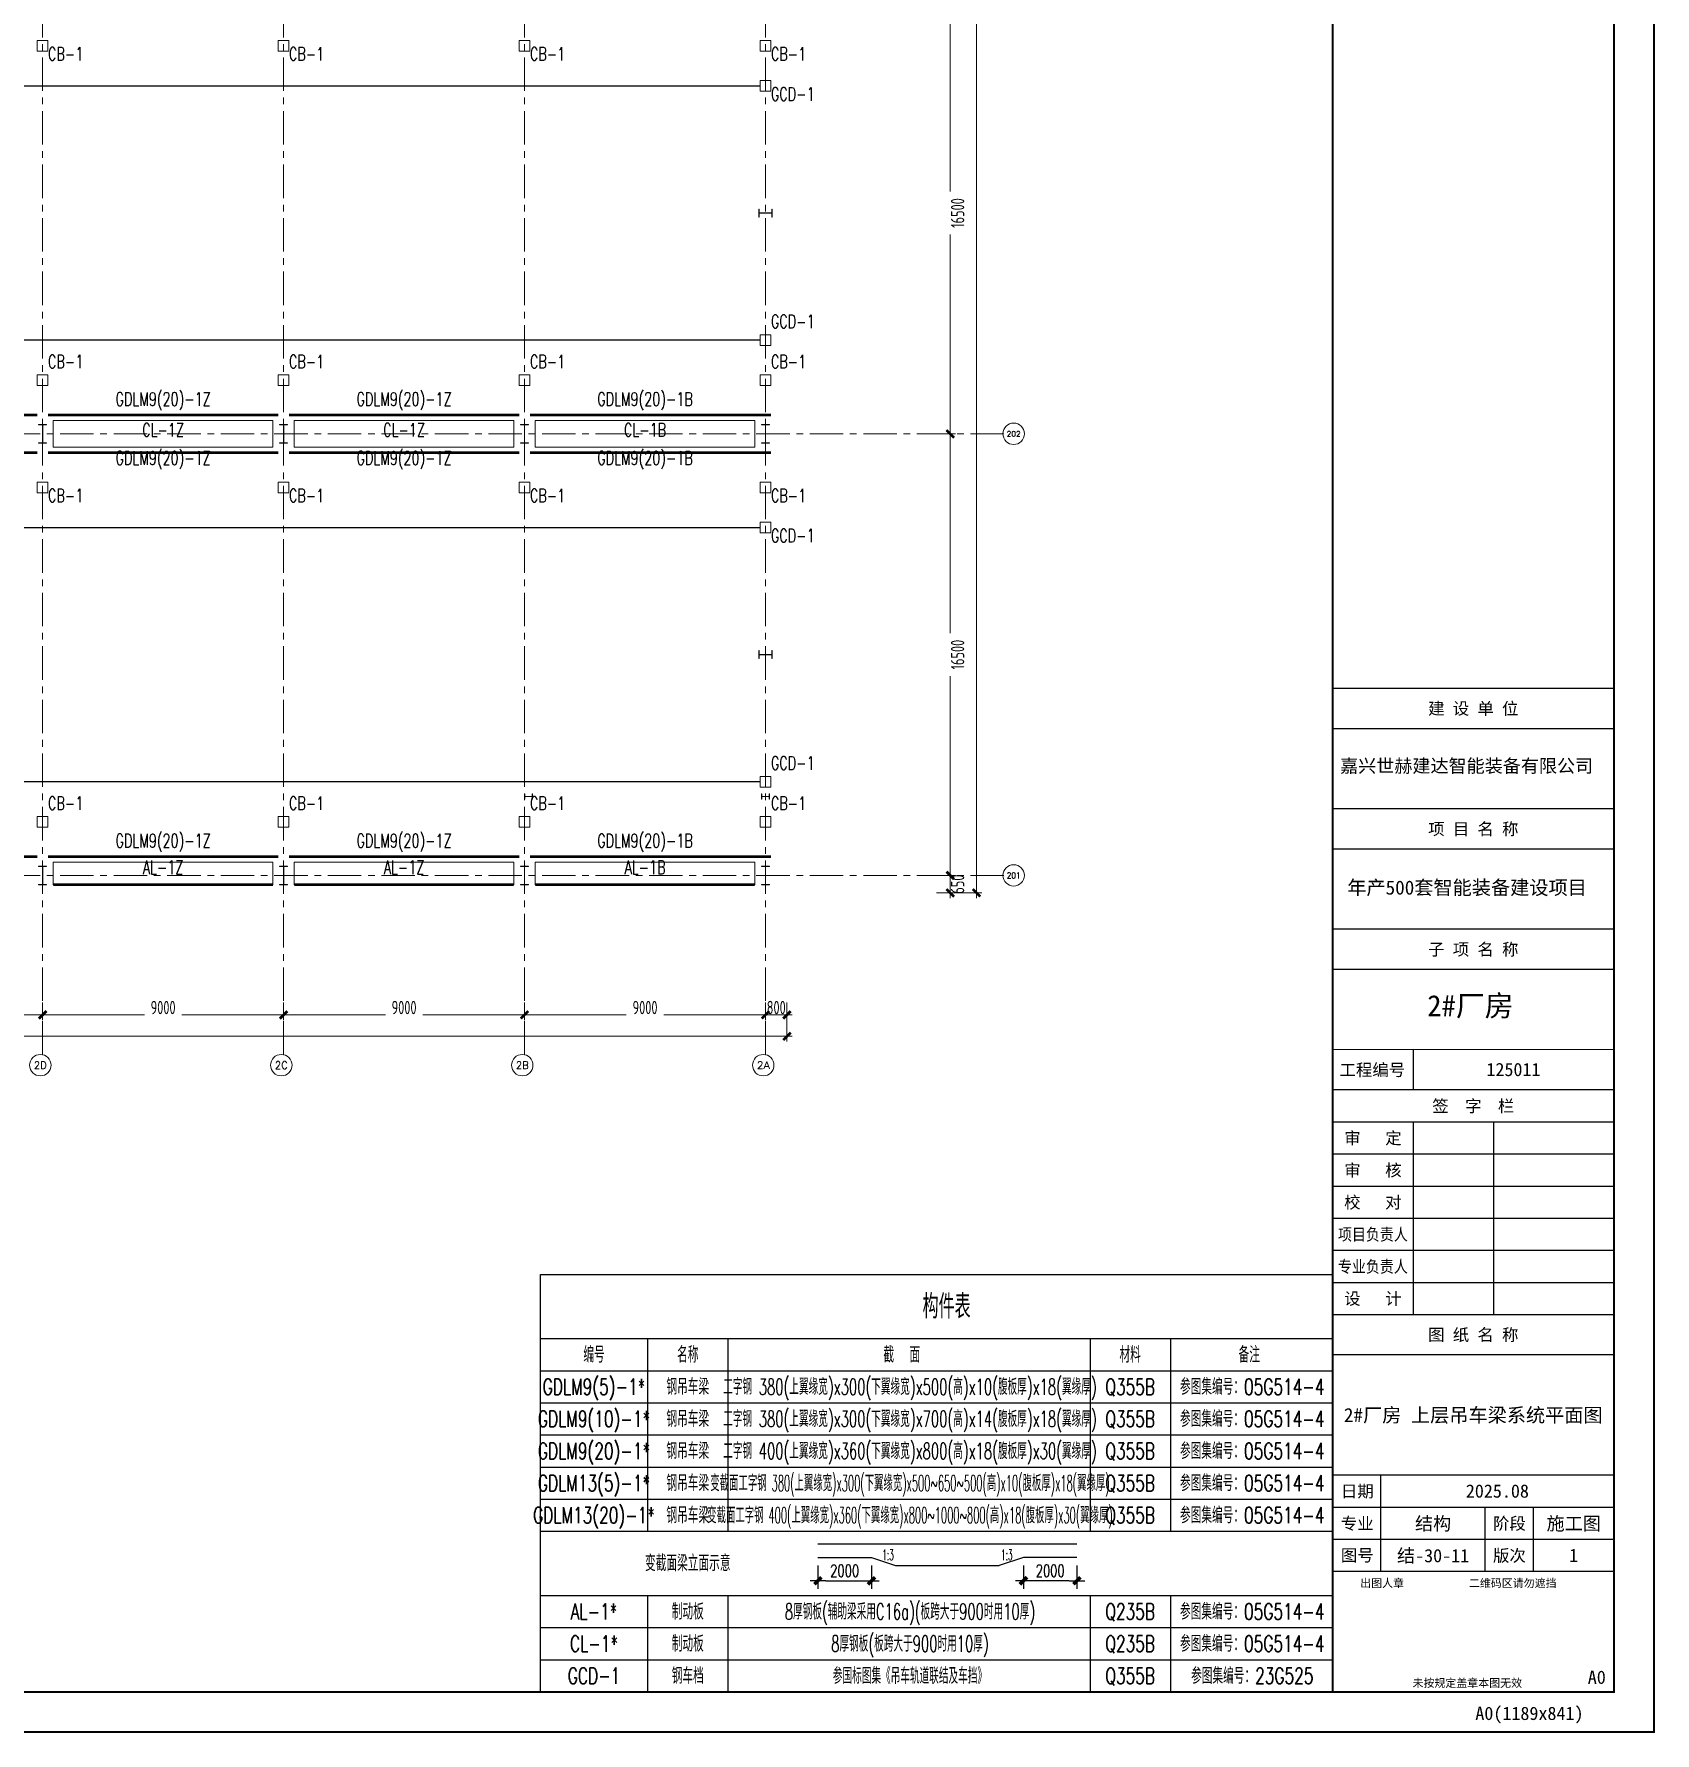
# Model space of a CAD drawing. Extents: x -1201378 to 2367219, y -619313 to 244905.
# Drawn here: x 1388920 to 1449464, y -96140 to -32658 of the extents above; entities that cross this region are included whole.
import ezdxf
from ezdxf.enums import TextEntityAlignment as Align

# ---------------------------------------------------------------- set-up
doc = ezdxf.new("R2010")
doc.units = 0
doc.header["$LTSCALE"] = 1000
doc.linetypes.add('CENTER', pattern=[2, 1.25, -0.25, 0.25, -0.25])
doc.layers.get('0').update_dxf_attribs({"linetype": 'CONTINUOUS'})
doc.layers.get('Defpoints').update_dxf_attribs({"linetype": 'CONTINUOUS'})
for name, color, linetype in [('0-cxFrame', 155, 'CONTINUOUS'), ('TAB', 7, 'CONTINUOUS'), ('TEXT', 7, 'CONTINUOUS'), ('建-文字', 7, 'CONTINUOUS')]:
    doc.layers.add(name, color=color, linetype=linetype)
for name, color, linetype, lineweight in [('0-cxText', 131, 'CONTINUOUS', 25), ('S-axis', 111, 'CONTINUOUS', 0), ('S-col', 2, 'CONTINUOUS', 0), ('S-dote', 5, 'CENTER', 0), ('THIN', 7, 'CONTINUOUS', 0), ('吊车梁', 4, 'CONTINUOUS', 0)]:
    doc.layers.add(name, color=color, linetype=linetype, lineweight=lineweight)
doc.styles.add('_TCH_AXIS', font='COMPLEX', dxfattribs={"bigfont": 'GBCBIG'})
doc.styles.add('cx_biaoti', font='')
doc.styles.add('cx_tuming', font='simhei.ttf')
doc.styles.add('cx_tuqian1', font='')
doc.styles.add('SS1', font='tj-romans1.shx', dxfattribs={"width": 0.7, "bigfont": 'tj-hztxt1.shx'})
doc.styles.add('TSSD_Dimension', font='tssdeng.shx', dxfattribs={"width": 0.7, "bigfont": 'hztxt.shx'})
doc.styles.add('TSSD_Norm', font='tj-romans1.shx', dxfattribs={"bigfont": 'tj-hztxt.shx'})
doc.styles.add('TSSD_Rein', font='tj-romans1.shx', dxfattribs={"width": 0.7, "bigfont": 'tj-hztxt.shx'})
doc.styles.add('黑体', font='simhei.ttf', dxfattribs={"width": 0.8})
doc.styles.get('cx_biaoti').set_extended_font_data('SimSun')
doc.styles.get('cx_tuqian1').set_extended_font_data('SimSun')
doc.dimstyles.new('S-150-ARCHI', dxfattribs={"dimscale": 150, "dimtxt": 3, "dimasz": 2, "dimexe": 2, "dimexo": 2, "dimgap": 1, "dimtad": 1, "dimdec": 0, "dimzin": 0, "dimdsep": 46, "dimtxsty": 'SS1', "dimblk1": 'TT', "dimblk2": 'TT', "dimsah": 1, "dimcen": 1, "dimclrd": 256, "dimclre": 256, "dimclrt": 256, "dimadec": 0, "dimazin": 0, "dimtfac": 1, "dimtdec": 0, "dimtix": 1, "dimtmove": 2, "dimatfit": 0, "dimldrblk": 'TT', "dimfxl": 2, "dimtolj": 1, "dimtzin": 0, "dimarcsym": 0})
doc.dimstyles.new('TSSD_200_200', dxfattribs={"dimtxt": 500, "dimasz": 200, "dimexe": 200, "dimexo": 500, "dimgap": 200, "dimtad": 1, "dimdec": 0, "dimzin": 0, "dimdsep": 46, "dimtxsty": 'TSSD_Dimension', "dimblk": 'ARCHTICK', "dimcen": 0, "dimdle": 200, "dimclrt": 7, "dimadec": 0, "dimazin": 0, "dimtfac": 1, "dimtdec": 0, "dimtix": 1, "dimtmove": 2, "dimatfit": 3, "dimfxl": 1, "dimtolj": 1, "dimtzin": 0, "dimarcsym": 0})

# ---------------------------------------------------------------- blocks, each defined once
blk = doc.blocks.new('_ArchTick')
at = {"color": 0, "linetype": 'ByBlock', "const_width": 0.5}
blk.add_lwpolyline([(-0.71, -0.71), (0.71, 0.71)], dxfattribs=at)
blk = doc.blocks.new('*D80')
at = {"layer": 'Defpoints', "color": 0, "transparency": 16777216}
for p in [(-119758, -268348), (-110758, -268348), (-110758, -269308)]:
    blk.add_point(p, dxfattribs=at)
at = {"layer": 'S-axis', "color": 0, "lineweight": -2, "transparency": 16777216}
for p, q in [((-119758, -268848), (-119758, -269508)), ((-110758, -268848), (-110758, -269508)), ((-119958, -269308), (-115957, -269308)), ((-110558, -269308), (-114560, -269308))]:
    blk.add_line(p, q, dxfattribs=at)
at = {"layer": 'S-axis', "color": 0, "lineweight": -2, "transparency": 16777216, "xscale": 200, "yscale": 200, "zscale": 200, "rotation": 180}
blk.add_blockref('_ArchTick', (-119758, -269308), dxfattribs=at)
at = {"layer": 'S-axis', "color": 0, "lineweight": -2, "transparency": 16777216, "xscale": 200, "yscale": 200, "zscale": 200}
blk.add_blockref('_ArchTick', (-110758, -269308), dxfattribs=at)
at = {"layer": 'S-axis', "color": 7, "transparency": 16777216, "insert": (-115258, -269033), "char_height": 500, "attachment_point": 5, "style": 'TSSD_Dimension'}
blk.add_mtext('\\A1;9000', dxfattribs=at)
blk = doc.blocks.new('*D81')
at = {"layer": 'Defpoints', "color": 0, "transparency": 16777216}
for p in [(-110758, -268348), (-101758, -268348), (-101758, -269308)]:
    blk.add_point(p, dxfattribs=at)
at = {"layer": 'S-axis', "color": 0, "lineweight": -2, "transparency": 16777216}
for p, q in [((-110758, -268848), (-110758, -269508)), ((-101758, -268848), (-101758, -269508)), ((-110958, -269308), (-106957, -269308)), ((-101558, -269308), (-105560, -269308))]:
    blk.add_line(p, q, dxfattribs=at)
at = {"layer": 'S-axis', "color": 0, "lineweight": -2, "transparency": 16777216, "xscale": 200, "yscale": 200, "zscale": 200, "rotation": 180}
blk.add_blockref('_ArchTick', (-110758, -269308), dxfattribs=at)
at = {"layer": 'S-axis', "color": 0, "lineweight": -2, "transparency": 16777216, "xscale": 200, "yscale": 200, "zscale": 200}
blk.add_blockref('_ArchTick', (-101758, -269308), dxfattribs=at)
at = {"layer": 'S-axis', "color": 7, "transparency": 16777216, "insert": (-106258, -269033), "char_height": 500, "attachment_point": 5, "style": 'TSSD_Dimension'}
blk.add_mtext('\\A1;9000', dxfattribs=at)
blk = doc.blocks.new('*D82')
at = {"layer": 'Defpoints', "color": 0, "transparency": 16777216}
for p in [(-101758, -268348), (-92758, -268348), (-92758, -269308)]:
    blk.add_point(p, dxfattribs=at)
at = {"layer": 'S-axis', "color": 0, "lineweight": -2, "transparency": 16777216}
for p, q in [((-101758, -268848), (-101758, -269508)), ((-92758, -268848), (-92758, -269508)), ((-101958, -269308), (-97957, -269308)), ((-92558, -269308), (-96560, -269308))]:
    blk.add_line(p, q, dxfattribs=at)
at = {"layer": 'S-axis', "color": 0, "lineweight": -2, "transparency": 16777216, "xscale": 200, "yscale": 200, "zscale": 200, "rotation": 180}
blk.add_blockref('_ArchTick', (-101758, -269308), dxfattribs=at)
at = {"layer": 'S-axis', "color": 0, "lineweight": -2, "transparency": 16777216, "xscale": 200, "yscale": 200, "zscale": 200}
blk.add_blockref('_ArchTick', (-92758, -269308), dxfattribs=at)
at = {"layer": 'S-axis', "color": 7, "transparency": 16777216, "insert": (-97258, -269033), "char_height": 500, "attachment_point": 5, "style": 'TSSD_Dimension'}
blk.add_mtext('\\A1;9000', dxfattribs=at)
blk = doc.blocks.new('*D83')
at = {"layer": 'Defpoints', "color": 0, "transparency": 16777216}
for p in [(-92758, -268348), (-83758, -268348), (-83758, -269308)]:
    blk.add_point(p, dxfattribs=at)
at = {"layer": 'S-axis', "color": 0, "lineweight": -2, "transparency": 16777216}
for p, q in [((-92758, -268848), (-92758, -269508)), ((-83758, -268848), (-83758, -269508)), ((-92958, -269308), (-88957, -269308)), ((-83558, -269308), (-87560, -269308))]:
    blk.add_line(p, q, dxfattribs=at)
at = {"layer": 'S-axis', "color": 0, "lineweight": -2, "transparency": 16777216, "xscale": 200, "yscale": 200, "zscale": 200, "rotation": 180}
blk.add_blockref('_ArchTick', (-92758, -269308), dxfattribs=at)
at = {"layer": 'S-axis', "color": 0, "lineweight": -2, "transparency": 16777216, "xscale": 200, "yscale": 200, "zscale": 200}
blk.add_blockref('_ArchTick', (-83758, -269308), dxfattribs=at)
at = {"layer": 'S-axis', "color": 7, "transparency": 16777216, "insert": (-88258, -269033), "char_height": 500, "attachment_point": 5, "style": 'TSSD_Dimension'}
blk.add_mtext('\\A1;9000', dxfattribs=at)
blk = doc.blocks.new('*D84')
at = {"layer": 'Defpoints', "color": 0, "transparency": 16777216}
for p in [(-83758, -268348), (-82958, -268348), (-82958, -269308)]:
    blk.add_point(p, dxfattribs=at)
at = {"layer": 'S-axis', "color": 0, "lineweight": -2, "transparency": 16777216}
for p, q in [((-83758, -268848), (-83758, -269508)), ((-82958, -268848), (-82958, -269508)), ((-83958, -269308), (-82758, -269308))]:
    blk.add_line(p, q, dxfattribs=at)
at = {"layer": 'S-axis', "color": 0, "lineweight": -2, "transparency": 16777216, "xscale": 200, "yscale": 200, "zscale": 200, "rotation": 180}
blk.add_blockref('_ArchTick', (-83758, -269308), dxfattribs=at)
at = {"layer": 'S-axis', "color": 0, "lineweight": -2, "transparency": 16777216, "xscale": 200, "yscale": 200, "zscale": 200}
blk.add_blockref('_ArchTick', (-82958, -269308), dxfattribs=at)
at = {"layer": 'S-axis', "color": 7, "transparency": 16777216, "insert": (-83358, -269033), "char_height": 500, "attachment_point": 5, "style": 'TSSD_Dimension'}
blk.add_mtext('\\A1;800', dxfattribs=at)
blk = doc.blocks.new('*D89')
at = {"layer": 'Defpoints', "color": 0, "transparency": 16777216}
for p in [(-77874, -231098), (-77874, -247598), (-76858, -247598)]:
    blk.add_point(p, dxfattribs=at)
at = {"layer": 'S-axis', "color": 0, "lineweight": -2, "transparency": 16777216}
for p, q in [((-76858, -230898), (-76858, -238542)), ((-77374, -231098), (-76658, -231098)), ((-76858, -247798), (-76858, -240154)), ((-77374, -247598), (-76658, -247598))]:
    blk.add_line(p, q, dxfattribs=at)
at = {"layer": 'S-axis', "color": 0, "lineweight": -2, "transparency": 16777216, "xscale": 200, "yscale": 200, "zscale": 200}
for p, rotation in [((-76858, -231098), 90), ((-76858, -247598), 270)]:
    blk.add_blockref('_ArchTick', p, dxfattribs=dict(at, rotation=rotation))
at = {"layer": 'S-axis', "color": 7, "transparency": 16777216, "insert": (-76583, -239348), "char_height": 500, "attachment_point": 5, "rotation": 90, "style": 'TSSD_Dimension'}
blk.add_mtext('\\A1;16500', dxfattribs=at)
blk = doc.blocks.new('*D90')
at = {"layer": 'Defpoints', "color": 0, "transparency": 16777216}
for p in [(-77874, -247598), (-77874, -264098), (-76858, -264098)]:
    blk.add_point(p, dxfattribs=at)
at = {"layer": 'S-axis', "color": 0, "lineweight": -2, "transparency": 16777216}
for p, q in [((-76858, -247398), (-76858, -255042)), ((-77374, -247598), (-76658, -247598)), ((-76858, -264298), (-76858, -256654)), ((-77374, -264098), (-76658, -264098))]:
    blk.add_line(p, q, dxfattribs=at)
at = {"layer": 'S-axis', "color": 0, "lineweight": -2, "transparency": 16777216, "xscale": 200, "yscale": 200, "zscale": 200}
for p, rotation in [((-76858, -247598), 90), ((-76858, -264098), 270)]:
    blk.add_blockref('_ArchTick', p, dxfattribs=dict(at, rotation=rotation))
at = {"layer": 'S-axis', "color": 7, "transparency": 16777216, "insert": (-76583, -255848), "char_height": 500, "attachment_point": 5, "rotation": 90, "style": 'TSSD_Dimension'}
blk.add_mtext('\\A1;16500', dxfattribs=at)
blk = doc.blocks.new('*D91')
at = {"layer": 'Defpoints', "color": 0, "transparency": 16777216}
for p in [(-77874, -264098), (-77874, -264748), (-76858, -264748)]:
    blk.add_point(p, dxfattribs=at)
at = {"layer": 'S-axis', "color": 0, "lineweight": -2, "transparency": 16777216}
for p, q in [((-76858, -263898), (-76858, -264948)), ((-77374, -264098), (-76658, -264098)), ((-77374, -264748), (-76658, -264748))]:
    blk.add_line(p, q, dxfattribs=at)
at = {"layer": 'S-axis', "color": 0, "lineweight": -2, "transparency": 16777216, "xscale": 200, "yscale": 200, "zscale": 200}
for p, rotation in [((-76858, -264098), 90), ((-76858, -264748), 270)]:
    blk.add_blockref('_ArchTick', p, dxfattribs=dict(at, rotation=rotation))
at = {"layer": 'S-axis', "color": 7, "transparency": 16777216, "insert": (-76583, -264423), "char_height": 500, "attachment_point": 5, "rotation": 90, "style": 'TSSD_Dimension'}
blk.add_mtext('\\A1;650', dxfattribs=at)
blk = doc.blocks.new('*D92')
at = {"layer": 'Defpoints', "color": 0, "transparency": 16777216}
for p in [(-240958, -268448), (-82958, -268448), (-82958, -270108)]:
    blk.add_point(p, dxfattribs=at)
at = {"layer": 'S-axis', "color": 0, "lineweight": -2, "transparency": 16777216}
for p, q in [((-240958, -268948), (-240958, -270308)), ((-82958, -268948), (-82958, -270308)), ((-241158, -270108), (-162899, -270108)), ((-82758, -270108), (-161018, -270108))]:
    blk.add_line(p, q, dxfattribs=at)
at = {"layer": 'S-axis', "color": 0, "lineweight": -2, "transparency": 16777216, "xscale": 200, "yscale": 200, "zscale": 200, "rotation": 180}
blk.add_blockref('_ArchTick', (-240958, -270108), dxfattribs=at)
at = {"layer": 'S-axis', "color": 0, "lineweight": -2, "transparency": 16777216, "xscale": 200, "yscale": 200, "zscale": 200}
blk.add_blockref('_ArchTick', (-82958, -270108), dxfattribs=at)
at = {"layer": 'S-axis', "color": 7, "transparency": 16777216, "insert": (-161958, -269833), "char_height": 500, "attachment_point": 5, "style": 'TSSD_Dimension'}
blk.add_mtext('\\A1;158000', dxfattribs=at)
blk = doc.blocks.new('*D113')
at = {"layer": 'Defpoints', "color": 0, "transparency": 16777216}
for p in [(-77774, -180948), (-77774, -264748), (-75879, -264748)]:
    blk.add_point(p, dxfattribs=at)
at = {"layer": 'S-axis', "color": 0, "lineweight": -2, "transparency": 16777216}
for p, q in [((-75879, -180748), (-75879, -222015)), ((-77274, -180948), (-75679, -180948)), ((-75879, -264948), (-75879, -223681)), ((-77274, -264748), (-75679, -264748))]:
    blk.add_line(p, q, dxfattribs=at)
at = {"layer": 'S-axis', "color": 0, "lineweight": -2, "transparency": 16777216, "xscale": 200, "yscale": 200, "zscale": 200}
for p, rotation in [((-75879, -180948), 90), ((-75879, -264748), 270)]:
    blk.add_blockref('_ArchTick', p, dxfattribs=dict(at, rotation=rotation))
at = {"layer": 'S-axis', "color": 7, "transparency": 16777216, "insert": (-75604, -222848), "char_height": 500, "attachment_point": 5, "rotation": 90, "style": 'TSSD_Dimension'}
blk.add_mtext('\\A1;83800', dxfattribs=at)
blk = doc.blocks.new('nt66')
at = {"layer": 'S-col'}
blk.add_lwpolyline([(-195790, 766820), (-195490, 766820), (-195490, 766808), (-195636, 766808), (-195636, 766132), (-195490, 766132), (-195490, 766120), (-195790, 766120), (-195790, 766132), (-195644, 766132), (-195644, 766808), (-195790, 766808)], close=True, dxfattribs=at)
blk = doc.blocks.new('33333')
for p in [(39786, -109900), (48786, -109900), (57786, -109900), (66786, -109900), (39786, -126400), (48786, -126400), (57786, -126400), (66786, -126400)]:
    blk.add_blockref('nt66', p)
blk = doc.blocks.new('zjcx_lan_qianzi(Dragon)')
for p, q in [((-7000, 4800), (0, 4800)), ((-5000, 4800), (-5000, 0)), ((-3000, 4800), (-3000, 0)), ((-7000, 4000), (0, 4000)), ((-7000, 3200), (0, 3200)), ((-7000, 2400), (0, 2400)), ((-7000, 1600), (0, 1600)), ((-7000, 800), (0, 800))]:
    blk.add_line(p, q)
at = {"const_width": 30}
blk.add_lwpolyline([(-7000, 5600), (0, 5600)], dxfattribs=at)
blk.add_lwpolyline([(-7000, 5600), (0, 5600), (0, 0), (-7000, 0)], close=True, dxfattribs=at)
at = {"style": 'cx_biaoti'}
for s, p in [('签  字  栏', (-3500, 5200)), ('审   定', (-6000, 4400)), ('审   核', (-6000, 3600)), ('校   对', (-6000, 2800)), ('设   计', (-6000, 400))]:
    blk.add_text(s, height=300, dxfattribs=at).set_placement(p, align=Align.MIDDLE)
at = {"style": 'cx_biaoti', "width": 0.85}
for s, p in [('项目负责人', (-6000, 2000)), ('专业负责人', (-6000, 1200))]:
    blk.add_text(s, height=300, dxfattribs=at).set_placement(p, align=Align.MIDDLE)
blk = doc.blocks.new('T-签字(Dragon)')
at = {"layer": '0-cxFrame'}
blk.add_blockref('zjcx_lan_qianzi(Dragon)', (0, 0), dxfattribs=at)
blk = doc.blocks.new('zjcx_lan_tuming(Dragon)')
for p, q in [((-7000, 8400), (0, 8400)), ((-5800, 3000), (-5800, 5400)), ((-7000, 4600), (0, 4600)), ((-3200, 3000), (-3200, 4600)), ((-2000, 3000), (-2000, 4600)), ((-7000, 3800), (0, 3800))]:
    blk.add_line(p, q)
at = {"const_width": 30}
for points in [[(-7000, 9400), (0, 9400)], [(-7000, 5400), (0, 5400)], [(-7000, 3000), (0, 3000)], [(-7000, 0), (0, 0)]]:
    blk.add_lwpolyline(points, dxfattribs=at)
blk.add_lwpolyline([(-7000, 9400), (0, 9400), (0, 0), (-7000, 0)], close=True)
at = {"style": 'cx_biaoti'}
for s, p in [('图 纸 名 称', (-3500, 8900)), ('日期', (-6388, 5000)), ('专业', (-6388, 4200)), ('阶段', (-2600, 4200)), ('图号', (-6388, 3400)), ('版次', (-2600, 3400))]:
    blk.add_text(s, height=300, dxfattribs=at).set_placement(p, align=Align.MIDDLE)
for s, p in [('出图人章', (-6316, 2607)), ('二维码区请勿遮挡', (-3609, 2607)), ('未按规定盖章本图无效', (-5013, 120))]:
    blk.add_text(s, height=200, dxfattribs=at).set_placement(p)
blk = doc.blocks.new('T-图签(Dragon)')
blk.add_blockref('zjcx_lan_tuming(Dragon)', (0, 0))
at = {"color": 3, "style": 'cx_biaoti'}
for s, p in [('2025.08', (-2900, 5000)), ('施工图', (-1000, 4200))]:
    blk.add_text(s, height=330, dxfattribs=at).set_placement(p, align=Align.MIDDLE)
blk = doc.blocks.new('zjcx_lan_xiangmu(Dragon)')
for p, q in [((-7000, 9000), (0, 9000)), ((-7000, 6000), (0, 6000)), ((-7000, 3000), (0, 3000)), ((-5000, 1000), (-5000, 0))]:
    blk.add_line(p, q)
at = {"const_width": 30}
for points in [[(-7000, 10000), (0, 10000)], [(-7000, 7000), (0, 7000)], [(-7000, 7000), (0, 7000)], [(-7000, 4000), (0, 4000)], [(-7000, 4000), (0, 4000)], [(-7000, 1000), (0, 1000)], [(-7000, 0), (0, 0)]]:
    blk.add_lwpolyline(points, dxfattribs=at)
blk.add_lwpolyline([(-7000, 10000), (0, 10000), (0, 0), (-7000, 0)], close=True)
at = {"style": 'cx_biaoti'}
for s, p in [('建 设 单 位', (-3500, 9500)), ('项 目 名 称', (-3500, 6500)), ('子 项 名 称', (-3500, 3500)), ('工程编号', (-6013, 500))]:
    blk.add_text(s, height=300, dxfattribs=at).set_placement(p, align=Align.MIDDLE)
blk = doc.blocks.new('T-项目(Dragon)')
blk.add_blockref('zjcx_lan_xiangmu(Dragon)', (0, 0))
at = {"color": 3, "style": 'cx_tuming'}
for s, height, p in [('嘉兴世赫建达智能装备有限公司', 330, (-6816, 7901)), ('年产500套智能装备建设项目 ', 350, (-6638, 4859))]:
    blk.add_text(s, height=height, dxfattribs=at).set_placement(p)
blk = doc.blocks.new('zjcx_T0(Dragon)')
at = {"layer": '0-cxFrame', "const_width": 50}
blk.add_lwpolyline([(0, 82100), (-7000, 82100), (-7000, 0), (0, 0)], close=True, dxfattribs=at)
at = {"layer": '0-cxFrame'}
for name, p in [('T-项目(Dragon)', (0, 15000)), ('T-签字(Dragon)', (0, 9400)), ('T-图签(Dragon)', (0, 0))]:
    blk.add_blockref(name, p, dxfattribs=at)
blk = doc.blocks.new('TK22.A0 L(Dragon)')
at = {"layer": '0-cxFrame', "color": 7, "const_width": 0.5}
blk.add_lwpolyline([(0, 0), (-1486, 0), (-1486, 841), (0, 841)], close=True, dxfattribs=at)
at = {"layer": '0-cxFrame', "const_width": 0.5}
for points in [[(-80, 10), (-1466, 10), (-1466, 831), (-80, 831)], [(-10, 10), (-80, 10), (-80, 831), (-10, 831)]]:
    blk.add_lwpolyline(points, close=True, dxfattribs=at)
at = {"layer": '0-cxFrame', "xscale": 0.009999999999999998, "yscale": 0.009999999999999998, "zscale": 0.009999999999999998}
blk.add_blockref('zjcx_T0(Dragon)', (-10, 10), dxfattribs=at)
at = {"style": '黑体', "flags": 4}
blk.add_attdef('图幅', text='', height=3.3, dxfattribs=at).set_placement((-40, 3), align=Align.RIGHT)
at = {"layer": '0-cxFrame', "style": '黑体'}
blk.add_text('(1189x841)', height=3.3, dxfattribs=at).set_placement((-40, 3))
at = {"layer": '0-cxText', "flags": 4}
for tag, height, style, p in [('建设单位', 3.5, 'cx_tuming', (-45, 240)), ('项目名称', 3.5, 'cx_tuming', (-45, 210)), ('子项名称', 3.5, 'cx_tuming', (-45, 180)), ('工程编号', 3.3, 'cx_tuqian1', (-35, 165)), ('图名1', 3.5, 'cx_tuming', (-45, 87)), ('图名2', 3.5, 'cx_tuming', (-45, 79)), ('图名3', 3.5, 'cx_tuming', (-45, 71)), ('出图日期', 3.3, 'cx_tuqian1', (-39, 60)), ('专业', 3.3, 'cx_tuqian1', (-55, 52)), ('图号', 3.3, 'cx_tuqian1', (-55, 44)), ('版次', 3.3, 'cx_tuqian1', (-20, 44))]:
    blk.add_attdef(tag, text='', height=height, dxfattribs=dict(at, style=style)).set_placement(p, align=Align.MIDDLE)
at = {"layer": 'Defpoints', "color": 6, "flags": 4}
for tag, height, style, p in [('tufu', 3.3, '黑体', (-12, 12)), ('dwfname', 4, 'cx_tuqian1', (-80, 3))]:
    blk.add_attdef(tag, text='', height=height, dxfattribs=dict(at, style=style)).set_placement(p, align=Align.RIGHT)
blk = doc.blocks.new('TT')
blk.add_line((-0.97, 0), (0.97, 0))
at = {"const_width": 0.45}
blk.add_lwpolyline([(-0.44, -0.44), (0.44, 0.44)], dxfattribs=at)
blk = doc.blocks.new('*D6339')
at = {"layer": 'Defpoints', "color": 0, "transparency": 16777216}
for p in [(803780, -285976), (805780, -285976), (805780, -286852)]:
    blk.add_point(p, dxfattribs=at)
at = {"layer": 'TEXT', "lineweight": -2, "transparency": 16777216}
for p, q in [((803780, -286276), (803780, -287152)), ((805780, -286276), (805780, -287152)), ((804080, -286852), (805480, -286852))]:
    blk.add_line(p, q, dxfattribs=at)
at = {"layer": 'TEXT', "lineweight": -2, "transparency": 16777216, "xscale": 300, "yscale": 300, "zscale": 300, "rotation": 180}
blk.add_blockref('TT', (803780, -286852), dxfattribs=at)
at = {"layer": 'TEXT', "lineweight": -2, "transparency": 16777216, "xscale": 300, "yscale": 300, "zscale": 300}
blk.add_blockref('TT', (805780, -286852), dxfattribs=at)
at = {"layer": 'TEXT', "transparency": 16777216, "insert": (804780, -286477), "char_height": 450, "attachment_point": 5, "style": 'SS1'}
blk.add_mtext('\\A1;2000', dxfattribs=at)
blk = doc.blocks.new('*D6340')
at = {"layer": 'Defpoints', "color": 0, "transparency": 16777216}
for p in [(811456, -285976), (813456, -285976), (811456, -286852)]:
    blk.add_point(p, dxfattribs=at)
at = {"layer": 'TEXT', "lineweight": -2, "transparency": 16777216}
for p, q in [((811456, -286276), (811456, -287152)), ((813456, -286276), (813456, -287152)), ((813156, -286852), (811756, -286852))]:
    blk.add_line(p, q, dxfattribs=at)
at = {"layer": 'TEXT', "lineweight": -2, "transparency": 16777216, "xscale": 300, "yscale": 300, "zscale": 300, "rotation": 180}
blk.add_blockref('TT', (811456, -286852), dxfattribs=at)
at = {"layer": 'TEXT', "lineweight": -2, "transparency": 16777216, "xscale": 300, "yscale": 300, "zscale": 300}
blk.add_blockref('TT', (813456, -286852), dxfattribs=at)
at = {"layer": 'TEXT', "transparency": 16777216, "insert": (812456, -286477), "char_height": 450, "attachment_point": 5, "style": 'SS1'}
blk.add_mtext('\\A1;2000', dxfattribs=at)
blk = doc.blocks.new('2#轴网')
at = {"layer": 'S-axis'}
for centre in [(-74489.2, -247597), (-74489.2, -264097), (-110843.4, -271187), (-101843.4, -271187), (-92843.4, -271187), (-83843.4, -271187)]:
    blk.add_circle(centre, 400, dxfattribs=at)
at = {"layer": 'S-dote'}
for p, q in [((-110758.5, -270787), (-110758.5, -175298.2)), ((-101758.5, -270787), (-101758.5, -175298.2)), ((-92758.5, -270787), (-92758.5, -175298.2)), ((-83758.5, -270787), (-83758.5, -175298.2)), ((-74854.3, -247598.2), (-251154.3, -247598.2)), ((-74854.3, -264098.2), (-251154.3, -264098.2))]:
    blk.add_line(p, q, dxfattribs=at)
at = {"layer": 'S-axis', "style": '_TCH_AXIS'}
for s, height, p, p2 in [('202', 202.97, (-74750.1, -247698.5), (-74228.2, -247698.5)), ('201', 220.59, (-74746.5, -264207.3), (-74231.8, -264207.3)), ('2D', 276.42, (-111086.9, -271325.3), (-110599.9, -271325.3)), ('2C', 288.12, (-102083.5, -271331.1), (-101603.3, -271331.1)), ('2B', 276.42, (-93086.9, -271325.3), (-92599.9, -271325.3)), ('2A', 270.86, (-84088.4, -271322.5), (-83598.3, -271322.5))]:
    blk.add_text(s, height=height, dxfattribs=at).set_placement(p, p2, align=Align.FIT)
at = {"layer": 'S-axis'}
for base, p1, p2, angle, picture, middle in [((-75878.8, -264748.2), (-77774.3, -180948.2), (-77774.3, -264748.2), 270, '*D113', (-75603.8, -222848.2)), ((-76858.5, -247598.2), (-77874.3, -231098.2), (-77874.3, -247598.2), 270, '*D89', (-76583.5, -239348.2)), ((-76858.5, -264098.2), (-77874.3, -247598.2), (-77874.3, -264098.2), 270, '*D90', (-76583.5, -255848.2)), ((-76858.5, -264748.2), (-77874.3, -264098.2), (-77874.3, -264748.2), 270, '*D91', (-76583.5, -264423.2)), ((-82958.5, -270108.2), (-240958.5, -268448.2), (-82958.5, -268448.2), 0, '*D92', (-161958.5, -269833.2)), ((-110758.5, -269308.2), (-119758.5, -268348.2), (-110758.5, -268348.2), 0, '*D80', (-115258.5, -269033.2)), ((-101758.5, -269308.2), (-110758.5, -268348.2), (-101758.5, -268348.2), 0, '*D81', (-106258.5, -269033.2)), ((-92758.5, -269308.2), (-101758.5, -268348.2), (-92758.5, -268348.2), 0, '*D82', (-97258.5, -269033.2)), ((-83758.5, -269308.2), (-92758.5, -268348.2), (-83758.5, -268348.2), 0, '*D83', (-88258.5, -269033.2)), ((-82958.5, -269308.2), (-83758.5, -268348.2), (-82958.5, -268348.2), 0, '*D84', (-83358.5, -269033.2))]:
    dim = blk.add_linear_dim(base=base, p1=p1, p2=p2, angle=angle, dimstyle='TSSD_200_200', dxfattribs=at)
    dim.commit()
    dim.dimension.update_dxf_attribs({"geometry": picture, "text_midpoint": middle, "dimtype": 161})
blk = doc.blocks.new('吊车梁构件表')
at = {"layer": 'TAB'}
for p, q in [((793419.4, -277802.2), (823008.3, -277802.2)), ((797419.4, -277802.2), (797419.4, -285002.2)), ((800419.4, -277802.2), (800419.4, -285002.2)), ((813943.5, -277802.2), (813943.5, -285002.2)), ((816943.5, -277802.2), (816943.5, -285002.2)), ((793419.4, -279002.2), (823008.3, -279002.2)), ((793419.4, -280202.2), (823008.3, -280202.2)), ((793419.4, -281402.2), (823008.3, -281402.2)), ((793419.4, -282602.2), (823008.3, -282602.2)), ((793419.4, -283802.2), (823008.3, -283802.2)), ((793419.4, -285002.2), (823008.3, -285002.2)), ((793419.4, -287402.2), (823008.3, -287402.2)), ((797419.4, -287402.2), (797419.4, -291002.2)), ((800419.4, -287402.2), (800419.4, -291002.2)), ((813943.5, -287402.2), (813943.5, -291002.2)), ((816943.5, -287402.2), (816943.5, -291002.2)), ((793419.4, -288602.2), (823008.3, -288602.2)), ((793419.4, -289802.2), (823008.3, -289802.2))]:
    blk.add_line(p, q, dxfattribs=at)
blk.add_lwpolyline([(793419.4, -275402.2), (823008.3, -275402.2), (823008.3, -291002.2), (793419.4, -291002.2)], close=True, dxfattribs=at)
at = {"layer": 'TEXT'}
for p, q in [((803780.1, -285476.5), (813455.7, -285476.5)), ((803780.1, -285976.5), (805780.1, -285976.5)), ((805780.1, -285976.5), (806680.1, -286276.5)), ((806680.1, -286276.5), (810555.7, -286276.5)), ((811455.7, -285976.5), (810555.7, -286276.5)), ((813455.7, -285976.5), (811455.7, -285976.5))]:
    blk.add_line(p, q, dxfattribs=at)
at = {"layer": 'TEXT', "style": 'TSSD_Norm'}
for s, height, width, p in [('构件表', 900, 0.7, (808586.7, -276602.2)), ('编号', 600, 0.7, (795419.4, -278402.2)), ('名称', 600, 0.7, (798919.4, -278402.2)), ('截  面', 600, 0.7, (806912.2, -278402.2)), ('材料', 600, 0.7, (815443.5, -278402.2)), ('备注', 600, 0.7, (819890.1, -278402.2)), ('GDLM9(5)-1*', 600, 0.7, (795419.4, -279602.2)), ('钢吊车梁', 600, 0.7, (798919.4, -279602.2)), ('工字钢 380(上翼缘宽)x300(下翼缘宽)x500(高)x10(腹板厚)x18(翼缘厚)', 600, 0.6, (807217.6, -279602.2)), ('Q355B', 600, 0.7, (815443.5, -279602.2)), ('参图集编号：05G514-4', 600, 0.7, (820003.1, -279602.2)), ('GDLM9(10)-1*', 600, 0.7, (795419.4, -280802.2)), ('钢吊车梁', 600, 0.7, (798919.4, -280802.2)), ('工字钢 380(上翼缘宽)x300(下翼缘宽)x700(高)x14(腹板厚)x18(翼缘厚)', 600, 0.6, (807217.6, -280802.2)), ('Q355B', 600, 0.7, (815443.5, -280802.2)), ('参图集编号：05G514-4', 600, 0.7, (820003.1, -280802.2)), ('GDLM9(20)-1*', 600, 0.7, (795419.4, -282002.2)), ('钢吊车梁', 600, 0.7, (798919.4, -282002.2)), ('工字钢 400(上翼缘宽)x360(下翼缘宽)x800(高)x18(腹板厚)x30(翼缘厚)', 600, 0.6, (807217.6, -282002.2)), ('Q355B', 600, 0.7, (815443.5, -282002.2)), ('参图集编号：05G514-4', 600, 0.7, (820003.1, -282002.2)), ('GDLM13(5)-1*', 600, 0.7, (795419.4, -283202.2)), ('钢吊车梁', 600, 0.7, (798919.4, -283202.2)), ('变截面工字钢 380(上翼缘宽)x300(下翼缘宽)x500~650~500(高)x10(腹板厚)x18(翼缘厚)', 600, 0.45, (807217.6, -283202.2)), ('Q355B', 600, 0.7, (815443.5, -283202.2)), ('参图集编号：05G514-4', 600, 0.7, (820003.1, -283202.2)), ('GDLM13(20)-1*', 600, 0.7, (795419.4, -284402.2)), ('钢吊车梁', 600, 0.7, (798919.4, -284402.2)), ('变截面工字钢 400(上翼缘宽)x360(下翼缘宽)x800~1000~800(高)x18(腹板厚)x30(翼缘厚)', 600, 0.45, (807217.6, -284402.2)), ('Q355B', 600, 0.7, (815443.5, -284402.2)), ('参图集编号：05G514-4', 600, 0.7, (820003.1, -284402.2)), ('变截面梁立面示意', 600, 0.7, (798919.4, -286192.9)), ('1:3', 400, 0.5, (806398.9, -285885.3)), ('1:3', 400, 0.5, (810836.9, -285885.3)), ('AL-1*', 600, 0.7, (795419.4, -288002.2)), ('制动板', 600, 0.7, (798919.4, -288002.2)), ('8厚钢板(辅助梁采用C16a)(板跨大于900时用10厚)', 600, 0.6, (807217.6, -288002.2)), ('Q235B', 600, 0.7, (815443.5, -288002.2)), ('参图集编号：05G514-4', 600, 0.7, (820003.1, -288002.2)), ('制动板', 600, 0.7, (798919.4, -289202.2)), ('8厚钢板(板跨大于900时用10厚)', 600, 0.6, (807217.6, -289202.2)), ('参图集编号：05G514-4', 600, 0.7, (820003.1, -289202.2)), ('CL-1*', 600, 0.7, (795419.4, -289202.2)), ('Q235B', 600, 0.7, (815443.5, -289202.2)), ('GCD-1', 600, 0.7, (795419.4, -290402.2)), ('钢车档', 600, 0.7, (798919.4, -290402.2)), ('参国标图集《吊车轨道联结及车挡》', 600, 0.6, (807217.6, -290402.2)), ('Q355B', 600, 0.7, (815443.5, -290402.2)), ('参图集编号：23G525', 600, 0.7, (820003.1, -290402.2))]:
    blk.add_text(s, height=height, dxfattribs=dict(at, width=width)).set_placement(p, align=Align.MIDDLE_CENTER)
at = {"layer": 'TEXT'}
dim = blk.add_linear_dim(base=(805780.1, -286851.6), p1=(803780.1, -285976.5), p2=(805780.1, -285976.5), dimstyle='S-150-ARCHI', dxfattribs=at)
dim.commit()
dim.dimension.update_dxf_attribs({"geometry": '*D6339', "text_midpoint": (804780.1, -286476.6)})
dim = blk.add_linear_dim(base=(811455.7, -286851.6), p1=(813455.7, -285976.5), p2=(811455.7, -285976.5), angle=180, dimstyle='S-150-ARCHI', dxfattribs=at)
dim.commit()
dim.dimension.update_dxf_attribs({"geometry": '*D6340', "text_midpoint": (812455.7, -286476.6)})

msp = doc.modelspace()

# ---------------------------------------------------------------- linework, layer by layer
at = {"layer": 'S-col'}
for points in [[(1416491.5, -39498.2), (1416491.5, -39198.2), (1416479.5, -39198.2), (1416479.5, -39344.2), (1416003.5, -39344.2), (1416003.5, -39198.2), (1415991.5, -39198.2), (1415991.5, -39498.2), (1416003.5, -39498.2), (1416003.5, -39352.2), (1416479.5, -39352.2), (1416479.5, -39498.2)], [(1416491.5, -55998.2), (1416491.5, -55698.2), (1416479.5, -55698.2), (1416479.5, -55844.2), (1416003.5, -55844.2), (1416003.5, -55698.2), (1415991.5, -55698.2), (1415991.5, -55998.2), (1416003.5, -55998.2), (1416003.5, -55852.2), (1416479.5, -55852.2), (1416479.5, -55998.2)], [(1407241.5, -61248.2), (1407241.5, -61048.2), (1407253.5, -61048.2), (1407253.5, -61144.2), (1407529.5, -61144.2), (1407529.5, -61048.2), (1407541.5, -61048.2), (1407541.5, -61248.2), (1407529.5, -61248.2), (1407529.5, -61152.2), (1407253.5, -61152.2), (1407253.5, -61248.2)], [(1416091.5, -61248.2), (1416091.5, -61048.2), (1416103.5, -61048.2), (1416103.5, -61144.2), (1416379.5, -61144.2), (1416379.5, -61048.2), (1416391.5, -61048.2), (1416391.5, -61248.2), (1416379.5, -61248.2), (1416379.5, -61152.2), (1416103.5, -61152.2), (1416103.5, -61248.2)]]:
    msp.add_lwpolyline(points, close=True, dxfattribs=at)
at = {"layer": '吊车梁'}
for points in [[(1389041.5, -32898.2), (1389441.5, -32898.2), (1389441.5, -33298.2), (1389041.5, -33298.2)], [(1398041.5, -32898.2), (1398441.5, -32898.2), (1398441.5, -33298.2), (1398041.5, -33298.2)], [(1407041.5, -32898.2), (1407441.5, -32898.2), (1407441.5, -33298.2), (1407041.5, -33298.2)], [(1416041.5, -32898.2), (1416441.5, -32898.2), (1416441.5, -33298.2), (1416041.5, -33298.2)], [(1416041.5, -34398.2), (1416441.5, -34398.2), (1416441.5, -34798.2), (1416041.5, -34798.2)], [(1416041.5, -44298.2), (1416441.5, -44298.2), (1416441.5, -43898.2), (1416041.5, -43898.2)], [(1389041.5, -45798.2), (1389441.5, -45798.2), (1389441.5, -45398.2), (1389041.5, -45398.2)], [(1398041.5, -45798.2), (1398441.5, -45798.2), (1398441.5, -45398.2), (1398041.5, -45398.2)], [(1407041.5, -45798.2), (1407441.5, -45798.2), (1407441.5, -45398.2), (1407041.5, -45398.2)], [(1416041.5, -45798.2), (1416441.5, -45798.2), (1416441.5, -45398.2), (1416041.5, -45398.2)], [(1397841.5, -47098.2), (1389641.5, -47098.2), (1389641.5, -48098.2), (1397841.5, -48098.2)], [(1406841.5, -47098.2), (1398641.5, -47098.2), (1398641.5, -48098.2), (1406841.5, -48098.2)], [(1415841.5, -47098.2), (1407641.5, -47098.2), (1407641.5, -48098.2), (1415841.5, -48098.2)], [(1389041.5, -49398.2), (1389441.5, -49398.2), (1389441.5, -49798.2), (1389041.5, -49798.2)], [(1398041.5, -49398.2), (1398441.5, -49398.2), (1398441.5, -49798.2), (1398041.5, -49798.2)], [(1407041.5, -49398.2), (1407441.5, -49398.2), (1407441.5, -49798.2), (1407041.5, -49798.2)], [(1416041.5, -49398.2), (1416441.5, -49398.2), (1416441.5, -49798.2), (1416041.5, -49798.2)], [(1416041.5, -50898.2), (1416441.5, -50898.2), (1416441.5, -51298.2), (1416041.5, -51298.2)], [(1416041.5, -60798.2), (1416441.5, -60798.2), (1416441.5, -60398.2), (1416041.5, -60398.2)], [(1389041.5, -62298.2), (1389441.5, -62298.2), (1389441.5, -61898.2), (1389041.5, -61898.2)], [(1398041.5, -62298.2), (1398441.5, -62298.2), (1398441.5, -61898.2), (1398041.5, -61898.2)], [(1407041.5, -62298.2), (1407441.5, -62298.2), (1407441.5, -61898.2), (1407041.5, -61898.2)], [(1416041.5, -62298.2), (1416441.5, -62298.2), (1416441.5, -61898.2), (1416041.5, -61898.2)], [(1397841.5, -64448.2), (1389641.5, -64448.2), (1389641.5, -63598.2), (1397841.5, -63598.2)], [(1406841.5, -64448.2), (1398641.5, -64448.2), (1398641.5, -63598.2), (1406841.5, -63598.2)], [(1415841.5, -64448.2), (1407641.5, -64448.2), (1407641.5, -63598.2), (1415841.5, -63598.2)]]:
    msp.add_lwpolyline(points, close=True, dxfattribs=at)
at = {"layer": '吊车梁', "color": 6, "const_width": 50}
for points in [[(1281441.5, -34598.2), (1416041.5, -34598.2)], [(1281441.5, -44098.2), (1416041.5, -44098.2)], [(1281441.5, -51098.2), (1416041.5, -51098.2)], [(1281441.5, -60598.2), (1416041.5, -60598.2)]]:
    msp.add_lwpolyline(points, dxfattribs=at)
at = {"layer": '吊车梁', "const_width": 100}
for points in [[(1389041.5, -46898.2), (1380441.5, -46898.2)], [(1398041.5, -46898.2), (1389441.5, -46898.2)], [(1407041.5, -46898.2), (1398441.5, -46898.2)], [(1416441.5, -46898.2), (1407441.5, -46898.2)], [(1389041.5, -48298.2), (1380441.5, -48298.2)], [(1398041.5, -48298.2), (1389441.5, -48298.2)], [(1407041.5, -48298.2), (1398441.5, -48298.2)], [(1416441.5, -48298.2), (1407441.5, -48298.2)], [(1389041.5, -63398.2), (1380441.5, -63398.2)], [(1398041.5, -63398.2), (1389441.5, -63398.2)], [(1407041.5, -63398.2), (1398441.5, -63398.2)], [(1416441.5, -63398.2), (1407441.5, -63398.2)], [(1397841.5, -64448.2), (1389641.5, -64448.2)], [(1406841.5, -64448.2), (1398641.5, -64448.2)], [(1415841.5, -64448.2), (1407641.5, -64448.2)]]:
    msp.add_lwpolyline(points, dxfattribs=at)

# ---------------------------------------------------------------- block references
at = {"layer": '0-cxFrame'}
ref = msp.add_blockref('TK22.A0 L(Dragon)', (1449426.9, -96102.2), dxfattribs=dict(at, xscale=150, yscale=150, zscale=150))
ref.add_attrib('图名2', '2#厂房 上层吊车梁系统平面图', dxfattribs={"layer": '0-cxText', "height": 525, "style": 'cx_tuming'}).set_placement((1442676.9, -84252.2), align=Align.MIDDLE)
ref.add_attrib('工程编号', '125011', dxfattribs={"layer": '0-cxText', "height": 495, "style": 'cx_tuqian1'}).set_placement((1444176.9, -71352.2), align=Align.MIDDLE)
ref.add_attrib('图号', '结-30-11', dxfattribs={"layer": '0-cxText', "height": 495, "style": 'cx_tuqian1'}).set_placement((1441176.9, -89502.2), align=Align.MIDDLE)
ref.add_attrib('版次', '1', dxfattribs={"layer": '0-cxText', "height": 495, "style": 'cx_tuqian1'}).set_placement((1446426.9, -89502.2), align=Align.MIDDLE)
ref.add_attrib('专业', '结构', dxfattribs={"layer": '0-cxText', "height": 495, "style": 'cx_tuqian1'}).set_placement((1441176.9, -88302.2), align=Align.MIDDLE)
ref.add_attrib('图幅', 'A0', dxfattribs={"layer": '0', "height": 495, "style": '黑体'}).set_placement((1443426.9, -95652.2), align=Align.RIGHT)
ref.add_attrib('tufu', 'A0', dxfattribs={"layer": 'Defpoints', "color": 6, "height": 495, "style": '黑体'}).set_placement((1447626.9, -94302.2), align=Align.RIGHT)
at = {"layer": 'S-axis'}
msp.add_blockref('2#轴网', (1500000, 200000), dxfattribs=at)
at = {"layer": 'S-col'}
msp.add_blockref('33333', (1545095.7, -704168.2), dxfattribs=at)
at = {"layer": 'TAB'}
msp.add_blockref('吊车梁构件表', (614418.7, 196400), dxfattribs=at)

# ---------------------------------------------------------------- texts
at = {"layer": 'THIN', "style": 'TSSD_Rein', "width": 0.7}
for s, p in [('CB-1', (1389441.5, -33802)), ('CB-1', (1398441.5, -33802)), ('CB-1', (1407441.5, -33802)), ('CB-1', (1416441.5, -33802)), ('GCD-1', (1416441.5, -35302)), ('GCD-1', (1416441.5, -43798.2)), ('CB-1', (1389441.5, -45298.2)), ('CB-1', (1398441.5, -45298.2)), ('CB-1', (1407441.5, -45298.2)), ('CB-1', (1416441.5, -45298.2)), ('CB-1', (1389441.5, -50302)), ('CB-1', (1398441.5, -50302)), ('CB-1', (1407441.5, -50302)), ('CB-1', (1416441.5, -50302)), ('GCD-1', (1416441.5, -51802)), ('GCD-1', (1416441.5, -60298.2)), ('CB-1', (1389441.5, -61798.2)), ('CB-1', (1398441.5, -61798.2)), ('CB-1', (1407441.5, -61798.2)), ('CB-1', (1416441.5, -61798.2))]:
    msp.add_text(s, height=500, dxfattribs=at).set_placement(p, align=Align.BOTTOM_LEFT)
for s, p in [('GDLM9(20)-1Z', (1393741.5, -46698.2)), ('GDLM9(20)-1Z', (1402741.5, -46698.2)), ('GDLM9(20)-1B', (1411741.5, -46698.2)), ('CL-1Z', (1393741.5, -47850.1)), ('CL-1Z', (1402741.5, -47850.1)), ('CL-1B', (1411741.5, -47850.1)), ('GDLM9(20)-1Z', (1393741.5, -48902)), ('GDLM9(20)-1Z', (1402741.5, -48902)), ('GDLM9(20)-1B', (1411741.5, -48902)), ('GDLM9(20)-1Z', (1393741.5, -63198.2)), ('GDLM9(20)-1Z', (1402741.5, -63198.2)), ('GDLM9(20)-1B', (1411741.5, -63198.2)), ('AL-1Z', (1393741.5, -64194.4)), ('AL-1Z', (1402741.5, -64194.4)), ('AL-1B', (1411741.5, -64194.4))]:
    msp.add_text(s, height=500, dxfattribs=at).set_placement(p, align=Align.BOTTOM_CENTER)
at = {"layer": '建-文字', "style": '黑体'}
msp.add_text('2#厂房', height=788.61, dxfattribs=at).set_placement((1440955.3, -69359.2))

doc.saveas('drawing.dxf')
